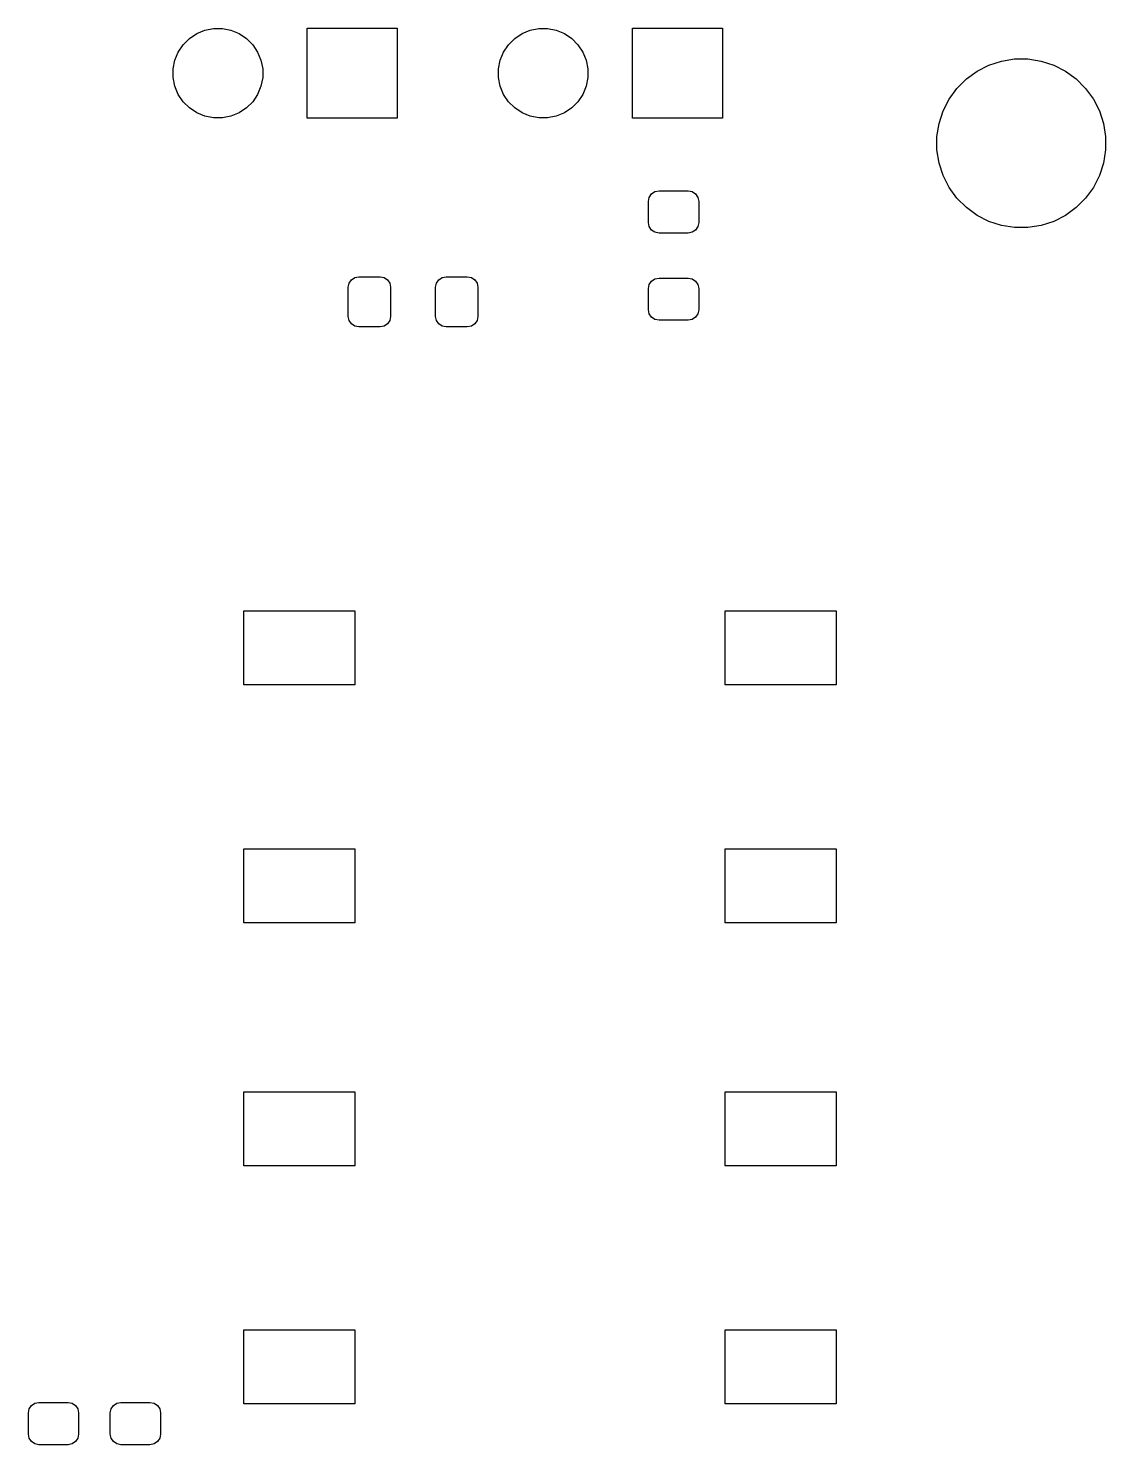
# Model space of a CAD drawing. Extents: x 46 to 204, y -96 to -38.
# Drawn here: x 183.22 to 203.6, y -64.63 to -37.83 of the extents above; entities that cross this region are included whole.
import ezdxf

# ---------------------------------------------------------------- set-up
doc = ezdxf.new("R2010")
doc.units = 0
doc.layers.add('BLACK', color=7, linetype='CONTINUOUS')

msp = doc.modelspace()

# ---------------------------------------------------------------- linework, layer by layer
at = {"layer": 'BLACK', "linetype": 'CONTINUOUS'}
for p, q in [((186.152931, -38.135836), (186.270756, -38.018011)), ((186.270756, -38.018011), (186.409303, -37.925437)), ((186.409303, -37.925437), (186.563248, -37.861671)), ((186.563248, -37.861671), (186.726675, -37.829163)), ((186.726675, -37.829163), (186.893305, -37.829163)), ((186.893305, -37.829163), (187.056732, -37.861671)), ((187.056732, -37.861671), (187.210677, -37.925437)), ((187.210677, -37.925437), (187.349224, -38.018011)), ((187.349224, -38.018011), (187.467049, -38.135836)), ((188.49999, -39.52507), (188.49999, -37.82507)), ((188.49999, -37.82507), (190.19999, -37.82507)), ((190.19999, -37.82507), (190.19999, -39.52507)), ((192.302931, -38.135836), (192.420756, -38.018011)), ((192.420756, -38.018011), (192.559303, -37.925437)), ((192.559303, -37.925437), (192.713248, -37.861671)), ((192.713248, -37.861671), (192.876675, -37.829163)), ((192.876675, -37.829163), (193.043305, -37.829163)), ((193.043305, -37.829163), (193.206732, -37.861671)), ((193.206732, -37.861671), (193.360677, -37.925437)), ((193.360677, -37.925437), (193.499224, -38.018011)), ((193.499224, -38.018011), (193.617049, -38.135836)), ((194.64999, -39.52507), (194.64999, -37.82507)), ((194.64999, -37.82507), (196.34999, -37.82507)), ((196.34999, -37.82507), (196.34999, -39.52507)), ((185.996591, -38.428328), (186.060357, -38.274383)), ((186.060357, -38.274383), (186.152931, -38.135836)), ((187.467049, -38.135836), (187.559623, -38.274383)), ((187.559623, -38.274383), (187.623389, -38.428328)), ((192.146591, -38.428328), (192.210357, -38.274383)), ((192.210357, -38.274383), (192.302931, -38.135836)), ((193.617049, -38.135836), (193.709623, -38.274383)), ((193.709623, -38.274383), (193.773389, -38.428328)), ((185.964083, -38.591755), (185.996591, -38.428328)), ((185.964083, -38.758385), (185.964083, -38.591755)), ((187.623389, -38.428328), (187.655897, -38.591755)), ((187.655897, -38.591755), (187.655897, -38.758385)), ((192.114083, -38.591755), (192.146591, -38.428328)), ((192.114083, -38.758385), (192.114083, -38.591755)), ((193.773389, -38.428328), (193.805897, -38.591755)), ((193.805897, -38.591755), (193.805897, -38.758385)), ((201.163996, -38.635778), (201.387701, -38.521795)), ((201.387701, -38.521795), (201.626481, -38.44421)), ((201.626481, -38.44421), (201.874459, -38.404934)), ((201.874459, -38.404934), (202.125529, -38.404934)), ((202.125529, -38.404934), (202.373507, -38.44421)), ((202.373507, -38.44421), (202.612287, -38.521795)), ((202.612287, -38.521795), (202.835992, -38.635778)), ((185.996591, -38.921812), (185.964083, -38.758385)), ((187.655897, -38.758385), (187.623389, -38.921812)), ((192.146591, -38.921812), (192.114083, -38.758385)), ((193.805897, -38.758385), (193.773389, -38.921812)), ((200.783344, -38.960885), (200.960877, -38.783352)), ((200.960877, -38.783352), (201.163996, -38.635778)), ((202.835992, -38.635778), (203.039111, -38.783352)), ((203.039111, -38.783352), (203.216644, -38.960885)), ((186.060357, -39.075757), (185.996591, -38.921812)), ((186.152931, -39.214304), (186.060357, -39.075757)), ((187.559623, -39.075757), (187.467049, -39.214304)), ((187.623389, -38.921812), (187.559623, -39.075757)), ((192.210357, -39.075757), (192.146591, -38.921812)), ((192.302931, -39.214304), (192.210357, -39.075757)), ((193.709623, -39.075757), (193.617049, -39.214304)), ((193.773389, -38.921812), (193.709623, -39.075757)), ((200.63577, -39.164004), (200.783344, -38.960885)), ((203.216644, -38.960885), (203.364218, -39.164004)), ((186.270756, -39.332129), (186.152931, -39.214304)), ((186.409303, -39.424703), (186.270756, -39.332129)), ((187.349224, -39.332129), (187.210677, -39.424703)), ((187.467049, -39.214304), (187.349224, -39.332129)), ((192.420756, -39.332129), (192.302931, -39.214304)), ((192.559303, -39.424703), (192.420756, -39.332129)), ((193.499224, -39.332129), (193.360677, -39.424703)), ((193.617049, -39.214304), (193.499224, -39.332129)), ((200.444202, -39.626489), (200.521787, -39.387709)), ((200.521787, -39.387709), (200.63577, -39.164004)), ((203.364218, -39.164004), (203.478201, -39.387709)), ((203.478201, -39.387709), (203.555786, -39.626489)), ((186.563248, -39.488469), (186.409303, -39.424703)), ((186.726675, -39.520977), (186.563248, -39.488469)), ((186.893305, -39.520977), (186.726675, -39.520977)), ((187.056732, -39.488469), (186.893305, -39.520977)), ((187.210677, -39.424703), (187.056732, -39.488469)), ((190.19999, -39.52507), (188.49999, -39.52507)), ((192.713248, -39.488469), (192.559303, -39.424703)), ((192.876675, -39.520977), (192.713248, -39.488469)), ((193.043305, -39.520977), (192.876675, -39.520977)), ((193.206732, -39.488469), (193.043305, -39.520977)), ((193.360677, -39.424703), (193.206732, -39.488469)), ((196.34999, -39.52507), (194.64999, -39.52507)), ((200.404926, -39.874467), (200.444202, -39.626489)), ((203.555786, -39.626489), (203.595062, -39.874467)), ((200.404926, -40.125537), (200.404926, -39.874467)), ((203.595062, -39.874467), (203.595062, -40.125537)), ((200.444202, -40.373515), (200.404926, -40.125537)), ((203.595062, -40.125537), (203.555786, -40.373515)), ((200.521787, -40.612295), (200.444202, -40.373515)), ((203.555786, -40.373515), (203.478201, -40.612295)), ((200.63577, -40.836), (200.521787, -40.612295)), ((203.478201, -40.612295), (203.364218, -40.836)), ((194.965214, -41.023533), (195.008569, -40.958649)), ((195.008569, -40.958649), (195.073453, -40.915294)), ((195.073453, -40.915294), (195.14999, -40.90007)), ((195.14999, -40.90007), (195.69999, -40.90007)), ((195.69999, -40.90007), (195.776527, -40.915294)), ((195.776527, -40.915294), (195.841411, -40.958649)), ((195.841411, -40.958649), (195.884766, -41.023533)), ((200.783344, -41.039119), (200.63577, -40.836)), ((203.364218, -40.836), (203.216644, -41.039119)), ((194.94999, -41.10007), (194.965214, -41.023533)), ((194.94999, -41.50007), (194.94999, -41.10007)), ((195.884766, -41.023533), (195.89999, -41.10007)), ((195.89999, -41.10007), (195.89999, -41.50007)), ((200.960877, -41.216652), (200.783344, -41.039119)), ((201.163996, -41.364226), (200.960877, -41.216652)), ((203.039111, -41.216652), (202.835992, -41.364226)), ((203.216644, -41.039119), (203.039111, -41.216652)), ((194.965214, -41.576607), (194.94999, -41.50007)), ((195.89999, -41.50007), (195.884766, -41.576607)), ((201.387701, -41.478209), (201.163996, -41.364226)), ((201.626481, -41.555794), (201.387701, -41.478209)), ((202.612287, -41.478209), (202.373507, -41.555794)), ((202.835992, -41.364226), (202.612287, -41.478209)), ((195.008569, -41.641491), (194.965214, -41.576607)), ((195.073453, -41.684846), (195.008569, -41.641491)), ((195.14999, -41.70007), (195.073453, -41.684846)), ((195.69999, -41.70007), (195.14999, -41.70007)), ((195.776527, -41.684846), (195.69999, -41.70007)), ((195.841411, -41.641491), (195.776527, -41.684846)), ((195.884766, -41.576607), (195.841411, -41.641491)), ((201.874459, -41.59507), (201.626481, -41.555794)), ((202.125529, -41.59507), (201.874459, -41.59507)), ((202.373507, -41.555794), (202.125529, -41.59507)), ((189.290218, -42.648465), (189.333573, -42.583581)), ((189.333573, -42.583581), (189.398457, -42.540226)), ((189.398457, -42.540226), (189.474994, -42.525002)), ((189.474994, -42.525002), (189.874994, -42.525002)), ((189.874994, -42.525002), (189.951531, -42.540226)), ((189.951531, -42.540226), (190.016415, -42.583581)), ((190.016415, -42.583581), (190.05977, -42.648465)), ((190.940218, -42.648465), (190.983573, -42.583581)), ((190.983573, -42.583581), (191.048457, -42.540226)), ((191.048457, -42.540226), (191.124994, -42.525002)), ((191.124994, -42.525002), (191.524994, -42.525002)), ((191.524994, -42.525002), (191.601531, -42.540226)), ((191.601531, -42.540226), (191.666415, -42.583581)), ((191.666415, -42.583581), (191.70977, -42.648465)), ((194.965214, -42.673533), (195.008569, -42.608649)), ((195.008569, -42.608649), (195.073453, -42.565294)), ((195.073453, -42.565294), (195.14999, -42.55007)), ((195.14999, -42.55007), (195.69999, -42.55007)), ((195.69999, -42.55007), (195.776527, -42.565294)), ((195.776527, -42.565294), (195.841411, -42.608649)), ((195.841411, -42.608649), (195.884766, -42.673533)), ((189.274994, -42.725002), (189.290218, -42.648465)), ((189.274994, -43.275002), (189.274994, -42.725002)), ((190.05977, -42.648465), (190.074994, -42.725002)), ((190.074994, -42.725002), (190.074994, -43.275002)), ((190.924994, -42.725002), (190.940218, -42.648465)), ((190.924994, -43.275002), (190.924994, -42.725002)), ((191.70977, -42.648465), (191.724994, -42.725002)), ((191.724994, -42.725002), (191.724994, -43.275002)), ((194.94999, -42.75007), (194.965214, -42.673533)), ((194.94999, -43.15007), (194.94999, -42.75007)), ((195.884766, -42.673533), (195.89999, -42.75007)), ((195.89999, -42.75007), (195.89999, -43.15007)), ((189.290218, -43.351539), (189.274994, -43.275002)), ((189.333573, -43.416423), (189.290218, -43.351539)), ((190.05977, -43.351539), (190.016415, -43.416423)), ((190.074994, -43.275002), (190.05977, -43.351539)), ((190.940218, -43.351539), (190.924994, -43.275002)), ((190.983573, -43.416423), (190.940218, -43.351539)), ((191.70977, -43.351539), (191.666415, -43.416423)), ((191.724994, -43.275002), (191.70977, -43.351539)), ((194.965214, -43.226607), (194.94999, -43.15007)), ((195.008569, -43.291491), (194.965214, -43.226607)), ((195.073453, -43.334846), (195.008569, -43.291491)), ((195.14999, -43.35007), (195.073453, -43.334846)), ((195.69999, -43.35007), (195.14999, -43.35007)), ((195.776527, -43.334846), (195.69999, -43.35007)), ((195.841411, -43.291491), (195.776527, -43.334846)), ((195.884766, -43.226607), (195.841411, -43.291491)), ((195.89999, -43.15007), (195.884766, -43.226607)), ((189.398457, -43.459778), (189.333573, -43.416423)), ((189.474994, -43.475002), (189.398457, -43.459778)), ((189.874994, -43.475002), (189.474994, -43.475002)), ((189.951531, -43.459778), (189.874994, -43.475002)), ((190.016415, -43.416423), (189.951531, -43.459778)), ((191.048457, -43.459778), (190.983573, -43.416423)), ((191.124994, -43.475002), (191.048457, -43.459778)), ((191.524994, -43.475002), (191.124994, -43.475002)), ((191.601531, -43.459778), (191.524994, -43.475002)), ((191.666415, -43.416423), (191.601531, -43.459778)), ((187.29999, -50.25007), (187.29999, -48.85007)), ((187.29999, -48.85007), (189.39999, -48.85007)), ((189.39999, -48.85007), (189.39999, -50.25007)), ((196.39999, -50.25007), (196.39999, -48.85007)), ((196.39999, -48.85007), (198.49999, -48.85007)), ((198.49999, -48.85007), (198.49999, -50.25007)), ((189.39999, -50.25007), (187.29999, -50.25007)), ((198.49999, -50.25007), (196.39999, -50.25007)), ((187.29999, -54.75007), (187.29999, -53.35007)), ((187.29999, -53.35007), (189.39999, -53.35007)), ((189.39999, -53.35007), (189.39999, -54.75007)), ((196.39999, -54.75007), (196.39999, -53.35007)), ((196.39999, -53.35007), (198.49999, -53.35007)), ((198.49999, -53.35007), (198.49999, -54.75007)), ((189.39999, -54.75007), (187.29999, -54.75007)), ((198.49999, -54.75007), (196.39999, -54.75007)), ((187.29999, -59.35007), (187.29999, -57.95007)), ((187.29999, -57.95007), (189.39999, -57.95007)), ((189.39999, -57.95007), (189.39999, -59.35007)), ((196.39999, -59.35007), (196.39999, -57.95007)), ((196.39999, -57.95007), (198.49999, -57.95007)), ((198.49999, -57.95007), (198.49999, -59.35007)), ((189.39999, -59.35007), (187.29999, -59.35007)), ((198.49999, -59.35007), (196.39999, -59.35007)), ((187.29999, -63.85007), (187.29999, -62.45007)), ((187.29999, -62.45007), (189.39999, -62.45007)), ((189.39999, -62.45007), (189.39999, -63.85007)), ((196.39999, -63.85007), (196.39999, -62.45007)), ((196.39999, -62.45007), (198.49999, -62.45007)), ((198.49999, -62.45007), (198.49999, -63.85007)), ((183.22499, -64.02507), (183.240214, -63.948533)), ((183.22499, -64.42507), (183.22499, -64.02507)), ((183.240214, -63.948533), (183.283569, -63.883649)), ((183.283569, -63.883649), (183.348453, -63.840294)), ((183.348453, -63.840294), (183.42499, -63.82507)), ((183.42499, -63.82507), (183.97499, -63.82507)), ((183.97499, -63.82507), (184.051527, -63.840294)), ((184.051527, -63.840294), (184.116411, -63.883649)), ((184.116411, -63.883649), (184.159766, -63.948533)), ((184.159766, -63.948533), (184.17499, -64.02507)), ((184.17499, -64.02507), (184.17499, -64.42507)), ((184.77499, -64.02507), (184.790214, -63.948533)), ((184.77499, -64.42507), (184.77499, -64.02507)), ((184.790214, -63.948533), (184.833569, -63.883649)), ((184.833569, -63.883649), (184.898453, -63.840294)), ((184.898453, -63.840294), (184.97499, -63.82507)), ((184.97499, -63.82507), (185.52499, -63.82507)), ((185.52499, -63.82507), (185.601527, -63.840294)), ((185.601527, -63.840294), (185.666411, -63.883649)), ((185.666411, -63.883649), (185.709766, -63.948533)), ((185.709766, -63.948533), (185.72499, -64.02507)), ((185.72499, -64.02507), (185.72499, -64.42507)), ((189.39999, -63.85007), (187.29999, -63.85007)), ((198.49999, -63.85007), (196.39999, -63.85007)), ((183.240214, -64.501607), (183.22499, -64.42507)), ((183.283569, -64.566491), (183.240214, -64.501607)), ((183.348453, -64.609846), (183.283569, -64.566491)), ((184.116411, -64.566491), (184.051527, -64.609846)), ((184.159766, -64.501607), (184.116411, -64.566491)), ((184.17499, -64.42507), (184.159766, -64.501607)), ((184.790214, -64.501607), (184.77499, -64.42507)), ((184.833569, -64.566491), (184.790214, -64.501607)), ((184.898453, -64.609846), (184.833569, -64.566491)), ((185.666411, -64.566491), (185.601527, -64.609846)), ((185.709766, -64.501607), (185.666411, -64.566491)), ((185.72499, -64.42507), (185.709766, -64.501607)), ((183.42499, -64.62507), (183.348453, -64.609846)), ((183.97499, -64.62507), (183.42499, -64.62507)), ((184.051527, -64.609846), (183.97499, -64.62507)), ((184.97499, -64.62507), (184.898453, -64.609846)), ((185.52499, -64.62507), (184.97499, -64.62507)), ((185.601527, -64.609846), (185.52499, -64.62507))]:
    msp.add_line(p, q, dxfattribs=at)

doc.saveas('drawing.dxf')
